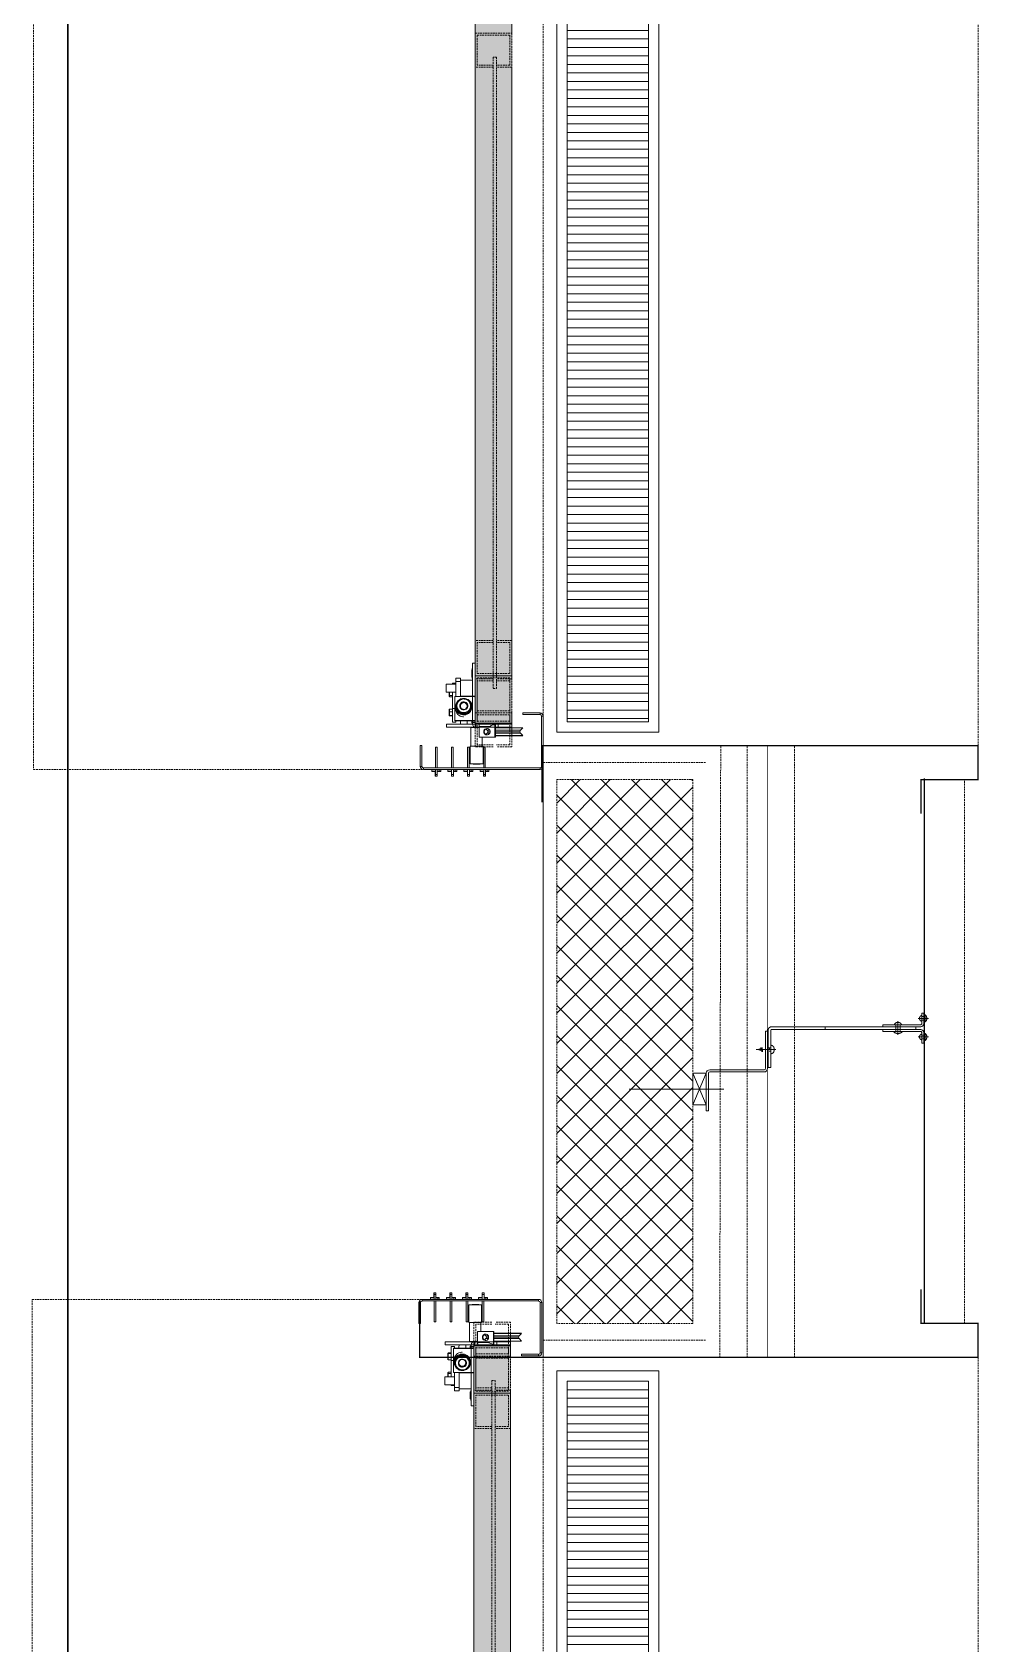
# Model space of a CAD drawing. Extents: x -1457 to 23780, y -2071 to 4205.
# Drawn here: x 2125.3 to 2264.6, y 3227.9 to 3465 of the extents above; entities that cross this region are included whole.
import ezdxf

# ---------------------------------------------------------------- set-up
doc = ezdxf.new("R2010")
doc.units = 0
doc.header["$MEASUREMENT"] = 0
doc.linetypes.add('HIDDEN', pattern=[0.375, 0.25, -0.125])
doc.layers.get('0').update_dxf_attribs({"color": 9, "lineweight": 9})
doc.layers.add('E-KABLO', color=7, linetype='Continuous', lineweight=30)
doc.layers.add('M-TEFRIS2-015', color=129, linetype='Continuous', lineweight=9)

# ---------------------------------------------------------------- blocks, each defined once
blk = doc.blocks.new('p-ızgara 1')
h = blk.add_hatch()
h.set_pattern_fill('ANSI31', color=256, scale=10, angle=225, style=0)
h.set_pattern_definition([(270, (-1308.5183, 1064.6868), (1.25, -4e-16), [])])
h.paths.add_polyline_path([(1.5, 13.5), (1.5, 1.5), (394.5, 1.5), (394.5, 13.5)])
for points in [[(0, 15), (0, 0), (396, 0), (396, 15)], [(1.5, 13.5), (1.5, 1.5), (394.5, 1.5), (394.5, 13.5)]]:
    blk.add_lwpolyline(points, close=True)
blk = doc.blocks.new('p-seksiyonel kapı profil')
for p, q in [((-11.28, 7.76), (-11.28, 7.08)), ((-11.28, 7.76), (-11.25, 7.76)), ((-11.25, 7.76), (-10.99, 7.76)), ((-11.25, 7.53), (-11.25, 7.76)), ((-11.25, 7.53), (-10.99, 7.53)), ((-11.25, 6.82), (-11.25, 7.53)), ((-10.99, 7.53), (-10.99, 7.76)), ((-10.99, 7.53), (-10.99, 6.84)), ((-8.92, 7.76), (-8.92, 7.08)), ((-8.92, 7.76), (-8.89, 7.76)), ((-8.89, 7.76), (-8.62, 7.76)), ((-8.89, 7.53), (-8.89, 7.76)), ((-8.89, 7.53), (-8.62, 7.53)), ((-8.89, 6.82), (-8.89, 7.53)), ((-8.62, 7.53), (-8.62, 7.76)), ((-8.62, 7.53), (-8.62, 6.84)), ((-6.56, 7.76), (-6.56, 7.08)), ((-6.56, 7.76), (-6.53, 7.76)), ((-6.53, 7.76), (-6.26, 7.76)), ((-6.53, 7.53), (-6.53, 7.76)), ((-6.53, 7.53), (-6.26, 7.53)), ((-6.53, 6.82), (-6.53, 7.53)), ((-6.26, 7.53), (-6.26, 7.76)), ((-6.26, 7.53), (-6.26, 6.84)), ((-4.19, 7.76), (-4.19, 7.08)), ((-4.19, 7.76), (-4.16, 7.76)), ((-4.16, 7.76), (-3.9, 7.76)), ((-4.16, 7.53), (-4.16, 7.76)), ((-4.16, 7.53), (-3.9, 7.53)), ((-4.16, 6.82), (-4.16, 7.53)), ((-3.9, 7.53), (-3.9, 7.76)), ((-3.9, 7.53), (-3.9, 6.84)), ((-13.26, 6.34), (-13.5, 6.34)), ((-13.5, 3.27), (-13.5, 6.34)), ((-13.5, 6.34), (-13.5, 5.67)), ((-13.5, 6.34), (-13.5, 6.34)), ((-13.5, 5.67), (-13.5, 5.49)), ((-13.5, 5.67), (-13.5, 5.67)), ((-13.5, 5.49), (-13.5, 5.49)), ((-13.26, 3.27), (-13.26, 6.34)), ((-13.02, 6.82), (-13.03, 6.82)), ((-13.02, 6.58), (-13.02, 6.82)), ((-13.02, 6.82), (4.13, 6.82)), ((-13.02, 6.58), (4.13, 6.58)), ((-11.79, 6.84), (-11.79, 7.08)), ((-11.25, 7.08), (-11.79, 7.08)), ((-11.79, 6.84), (-11.28, 6.84)), ((-11.25, 6.58), (-11.25, 3.51)), ((-11.01, 6.58), (-11.01, 3.51)), ((-10.71, 7.08), (-10.99, 7.08)), ((-10.71, 6.84), (-10.99, 6.84)), ((-10.71, 6.84), (-10.71, 7.08)), ((-10.71, 7.08), (-10.48, 7.08)), ((-10.71, 6.84), (-10.48, 6.84)), ((-10.48, 7.08), (-10.48, 6.84)), ((-9.42, 6.84), (-9.42, 7.08)), ((-8.89, 7.08), (-9.42, 7.08)), ((-9.42, 6.84), (-8.92, 6.84)), ((-8.89, 6.58), (-8.89, 3.51)), ((-8.65, 6.58), (-8.65, 3.51)), ((-8.35, 7.08), (-8.62, 7.08)), ((-8.35, 6.84), (-8.62, 6.84)), ((-8.35, 6.84), (-8.35, 7.08)), ((-8.35, 7.08), (-8.12, 7.08)), ((-8.35, 6.84), (-8.12, 6.84)), ((-8.12, 7.08), (-8.12, 6.84)), ((-7.06, 6.84), (-7.06, 7.08)), ((-6.53, 7.08), (-7.06, 7.08)), ((-7.06, 6.84), (-6.56, 6.84)), ((-6.53, 6.58), (-6.53, 3.51)), ((-6.29, 6.58), (-6.29, 3.51)), ((-5.99, 7.08), (-6.26, 7.08)), ((-5.99, 6.84), (-6.26, 6.84)), ((-6.14, 5.99), (-6.14, 3.39)), ((-6.14, 5.99), (-4.25, 5.99)), ((-5.99, 6.84), (-5.99, 7.08)), ((-5.99, 7.08), (-5.76, 7.08)), ((-5.99, 6.84), (-5.76, 6.84)), ((-5.76, 7.08), (-5.76, 6.84)), ((-5.67, 6.04), (-5.72, 5.99)), ((-5.67, 6.04), (-5.53, 6.04)), ((-5.53, 6.04), (-4.73, 6.04)), ((-4.68, 5.99), (-4.73, 6.04)), ((-4.7, 6.84), (-4.7, 7.08)), ((-4.16, 7.08), (-4.7, 7.08)), ((-4.7, 6.84), (-4.19, 6.84)), ((-4.25, 3.39), (-4.25, 5.99)), ((-4.16, 6.58), (-4.16, 3.51)), ((-3.93, 6.58), (-3.93, 3.51)), ((-3.63, 7.08), (-3.9, 7.08)), ((-3.63, 6.84), (-3.9, 6.84)), ((-3.63, 6.84), (-3.63, 7.08)), ((-3.63, 7.08), (-3.39, 7.08)), ((-3.63, 6.84), (-3.39, 6.84)), ((-3.39, 7.08), (-3.39, 6.84)), ((4.13, 6.58), (4.13, 6.82)), ((4.37, 6.34), (4.6, 6.34)), ((4.37, 6.34), (4.37, -1.04)), ((4.6, 6.34), (4.6, -1.04)), ((-13.26, 3.27), (-13.5, 3.27)), ((-11.01, 3.51), (-11.25, 3.51)), ((-8.65, 3.51), (-8.89, 3.51)), ((-6.29, 3.51), (-6.53, 3.51)), ((-6.14, 3.39), (-4.25, 3.39)), ((-6.03, 3.39), (-6.03, 0.6)), ((-4.37, 2.07), (-4.37, 3.39)), ((-3.93, 3.51), (-4.16, 3.51)), ((-9.63, 0.12), (-9.63, 0.59)), ((-9.63, 0.59), (-5.32, 0.59)), ((-9.63, 0.12), (-5.85, 0.12)), ((-6.03, 0.6), (-5.77, 0.6)), ((-5.85, -0.36), (-5.85, 0.12)), ((-5.82, 0.15), (-5.82, -0.36)), ((-5.79, 0.6), (-5.79, 0.59)), ((-5.79, 0.12), (-5.79, 0.15)), ((-5.79, 0.12), (-5.32, 0.12)), ((-5.79, -0.13), (-5.79, 0.12)), ((-5.77, 0.6), (-4.85, 0.6)), ((-5.06, 0), (-5.41, 0)), ((-5.32, 0.12), (-5.32, 0.59)), ((-4.85, 0.59), (-5.32, 0.59)), ((-5.32, 0.12), (-5.32, 0)), ((-5.32, 0.12), (-0.24, 0.12)), ((-4.89, 0), (-5.06, 0)), ((-4.83, 0), (-4.89, 0)), ((-4.85, 2.07), (-4.85, 0.59)), ((-4.85, 2.07), (-2.52, 2.07)), ((-4.85, 0.59), (-3.19, 0.59)), ((-4.85, 0.59), (-4.85, 0.47)), ((-4.85, 0.47), (-3.19, 0.47)), ((-4.84, 0.4), (-4.85, 0.47)), ((-4.84, 0.34), (-4.84, 0.4)), ((-4.83, 0.28), (-4.84, 0.34)), ((-4.83, 0.22), (-4.83, 0.28)), ((-4.82, 0.18), (-4.83, 0.22)), ((-4.81, 0), (-4.83, 0)), ((-4.81, 0.15), (-4.82, 0.18)), ((-4.8, 0.12), (-4.81, 0.15)), ((-4.55, 0), (-4.81, 0)), ((-4.78, 0.12), (-4.8, 0.12)), ((-4.53, 0), (-4.55, 0)), ((-4.47, 0), (-4.53, 0)), ((-3.36, 0), (-4.47, 0)), ((-4.13, 1.38), (-4.15, 1.24)), ((-4.15, 1.24), (-4.13, 1.1)), ((-4.07, 1.51), (-4.13, 1.38)), ((-4.13, 1.1), (-4.07, 0.97)), ((-3.97, 1.61), (-4.07, 1.51)), ((-4.04, 1.38), (-4.07, 1.24)), ((-4.07, 1.24), (-4.04, 1.1)), ((-4.07, 0.97), (-3.97, 0.87)), ((-3.98, 1.51), (-4.04, 1.38)), ((-4.04, 1.1), (-3.98, 0.97)), ((-3.89, 1.61), (-3.98, 1.51)), ((-3.98, 0.97), (-3.89, 0.87)), ((-3.85, 1.68), (-3.97, 1.61)), ((-3.97, 0.87), (-3.85, 0.8)), ((-3.77, 1.68), (-3.89, 1.61)), ((-3.89, 0.87), (-3.77, 0.8)), ((-3.72, 1.71), (-3.85, 1.68)), ((-3.85, 0.8), (-3.72, 0.77)), ((-3.84, 1.65), (-3.63, 1.44)), ((-3.63, 1.04), (-3.83, 0.83)), ((-3.64, 1.71), (-3.77, 1.68)), ((-3.77, 0.8), (-3.64, 0.77)), ((-3.58, 1.7), (-3.72, 1.71)), ((-3.72, 0.77), (-3.58, 0.78)), ((-3.26, 1.44), (-3.63, 1.44)), ((-3.26, 1.04), (-3.63, 1.04)), ((-3.45, 1.65), (-3.58, 1.7)), ((-3.58, 0.78), (-3.45, 0.83)), ((-3.22, 1.24), (-3.55, 1.24)), ((-3.34, 1.56), (-3.45, 1.65)), ((-3.45, 0.83), (-3.34, 0.92)), ((-3.23, 0), (-3.36, 0)), ((-3.26, 1.45), (-3.34, 1.56)), ((-3.34, 0.92), (-3.26, 1.04)), ((-3.22, 1.31), (-3.26, 1.45)), ((-3.26, 1.04), (-3.22, 1.17)), ((-3.13, 0), (-3.23, 0)), ((-3.22, 1.17), (-3.22, 1.31)), ((-3.19, 0.59), (-2.52, 0.59)), ((-3.19, 0.59), (-3.19, 0.47)), ((-3.19, 0.47), (-3.16, 0.41)), ((-3.16, 0.41), (-3.07, 0.35)), ((-2.71, 0), (-3.13, 0)), ((-3.07, 0.35), (-2.93, 0.3)), ((-2.93, 0.3), (-2.74, 0.25)), ((-2.74, 0.25), (-2.5, 0.21)), ((-2.29, 0), (-2.71, 0)), ((-2.52, 2.07), (-2.52, 0.59)), ((-2.52, 2.07), (-2.44, 2.07)), ((-2.52, 0.59), (-2.5, 0.59)), ((-2.44, 0.59), (-2.5, 0.59)), ((-2.5, 0.59), (-2.5, 0.21)), ((-2.5, 0.21), (-2.49, 0.17)), ((-2.49, 0.17), (-2.48, 0.14)), ((-2.48, 0.14), (-2.46, 0.12)), ((-2.46, 0.12), (-2.45, 0.12)), ((-2.44, 2.07), (-2.44, 0.59)), ((1.61, 1.83), (-2.44, 1.83)), ((1.62, 1.8), (-2.44, 1.8)), ((1.27, 1.44), (-2.44, 1.44)), ((1.18, 1.24), (-2.44, 1.24)), ((1.26, 1.04), (-2.44, 1.04)), ((1.62, 0.68), (-2.44, 0.68)), ((1.61, 0.65), (-2.44, 0.65)), ((-2.44, 0.59), (-2.44, 0.12)), ((-2.01, 0.59), (-2.44, 0.59)), ((-2.19, 0), (-2.29, 0)), ((-2.06, 0), (-2.19, 0)), ((-1.64, 0), (-2.06, 0)), ((-2.01, 0.59), (-2.01, 0.12)), ((-2.01, 0.59), (0, 0.59)), ((-1.69, 0.65), (-1.74, 0.59)), ((-1.53, 0), (-1.64, 0)), ((-0.95, 0), (-1.53, 0)), ((-0.89, 0), (-0.95, 0)), ((-0.87, 0), (-0.89, 0)), ((-0.6, 0), (-0.87, 0)), ((-0.62, 0.59), (-0.68, 0.65)), ((-0.58, 0), (-0.6, 0)), ((-0.52, 0), (-0.58, 0)), ((-0.36, 0), (-0.52, 0)), ((0, 0), (-0.36, 0)), ((-0.24, 0.12), (-0.24, 0)), ((-0.24, 0.12), (0, 0.12)), ((0, 0.12), (0, 0.59)), ((0, 0), (0, 0)), ((1.62, 0.68), (1.26, 1.04)), ((1.27, 1.44), (1.62, 1.8)), ((-9.19, -1.11), (-9.22, -1.11)), ((-9.22, -1.18), (-9.22, -1.11)), ((-9.22, -1.18), (-9.19, -1.12)), ((-9.22, -1.2), (-9.22, -1.18)), ((-9.19, -1.41), (-9.22, -1.2)), ((-9.22, -1.65), (-9.22, -1.2)), ((-9.22, -1.65), (-9.19, -1.42)), ((-9.22, -1.68), (-9.22, -1.65)), ((-9.19, -1.88), (-9.22, -1.68)), ((-9.22, -2.05), (-9.22, -1.68)), ((-9.22, -2.05), (-9.19, -1.88)), ((-9.2, -2.05), (-9.22, -2.06)), ((-9.22, -2.06), (-9.22, -2.05)), ((-9.19, -1.07), (-9.19, -1.12)), ((-9.19, -1.07), (-8.74, -1.07)), ((-9.19, -1.12), (-9.19, -1.11)), ((-9.19, -1.12), (-9.19, -1.16)), ((-9.19, -1.16), (-9.19, -1.42)), ((-9.19, -1.16), (-8.74, -1.16)), ((-9.19, -1.42), (-9.19, -1.41)), ((-9.19, -1.42), (-9.19, -1.67)), ((-9.19, -1.67), (-8.74, -1.67)), ((-9.19, -1.67), (-9.19, -1.88)), ((-9.19, -2.09), (-9.19, -1.88)), ((-9.19, -1.88), (-9.19, -1.88)), ((-9.19, -2.09), (-8.74, -2.09)), ((-8.74, -0.14), (-8.27, -0.14)), ((-8.74, -2.18), (-8.74, -0.14)), ((-8.74, -4.56), (-8.74, -2.18)), ((-8.74, -2.18), (-8.39, -2.18)), ((-8.39, -0.36), (-5.79, -0.36)), ((-8.39, -0.36), (-8.39, -0.4)), ((-8.39, -3.93), (-8.39, -0.4)), ((-8.39, -0.4), (-5.79, -0.4)), ((-8.28, -1.86), (-8.31, -2.07)), ((-8.31, -2.07), (-8.31, -2.16)), ((-8.28, -2.14), (-8.31, -2.35)), ((-8.31, -2.35), (-8.31, -2.56)), ((-8.21, -1.66), (-8.28, -1.86)), ((-8.21, -1.94), (-8.28, -2.14)), ((-8.27, -0.36), (-8.27, -0.14)), ((-8.13, -2.35), (-8.24, -2.6)), ((-8.1, -1.47), (-8.21, -1.66)), ((-8.1, -1.75), (-8.21, -1.94)), ((-8.21, -2.45), (-8.19, -2.24)), ((-8.21, -2.48), (-8.19, -2.27)), ((-8.19, -2.24), (-8.13, -2.03)), ((-8.19, -2.27), (-8.13, -2.06)), ((-8.13, -2.03), (-8.02, -1.83)), ((-8.13, -2.06), (-8.02, -1.86)), ((-8.02, -2.1), (-8.13, -2.35)), ((-8.13, -2.41), (-8, -2.15)), ((-7.96, -1.31), (-8.1, -1.47)), ((-7.96, -1.59), (-8.1, -1.75)), ((-8.08, -2.4), (-8.05, -2.27)), ((-8.05, -2.27), (-8, -2.15)), ((-8.02, -1.83), (-7.88, -1.66)), ((-8.02, -1.86), (-7.88, -1.69)), ((-8, -2.07), (-8.02, -2.1)), ((-7.88, -1.8), (-8, -2.07)), ((-8, -2.15), (-7.94, -2.03)), ((-8, -2.15), (-7.99, -2.11)), ((-7.99, -2.11), (-7.87, -1.87)), ((-7.8, -1.17), (-7.96, -1.31)), ((-7.8, -1.45), (-7.96, -1.59)), ((-7.94, -2.03), (-7.86, -1.93)), ((-7.76, -1.55), (-7.88, -1.8)), ((-7.88, -1.66), (-7.78, -1.57)), ((-7.88, -1.69), (-7.81, -1.63)), ((-7.87, -1.87), (-7.76, -1.62)), ((-7.86, -1.93), (-7.77, -1.83)), ((-7.62, -1.06), (-7.8, -1.17)), ((-7.62, -1.34), (-7.8, -1.45)), ((-7.77, -1.83), (-7.67, -1.75)), ((-7.49, -1.52), (-7.76, -1.55)), ((-7.76, -1.62), (-7.76, -1.55)), ((-7.76, -1.62), (-7.48, -1.6)), ((-7.74, -1.54), (-7.71, -1.52)), ((-7.71, -1.52), (-7.52, -1.42)), ((-7.67, -1.53), (-7.52, -1.45)), ((-7.67, -1.75), (-7.56, -1.68)), ((-7.66, -2.41), (-7.6, -2.26)), ((-7.42, -0.99), (-7.62, -1.06)), ((-7.42, -1.27), (-7.62, -1.34)), ((-7.6, -2.26), (-7.49, -2.14)), ((-7.59, -0.1), (-7.59, -0.36)), ((-7.59, -2.26), (-7.59, -2.53)), ((-7.54, -2.32), (-7.59, -2.46)), ((-7.56, -1.68), (-7.44, -1.63)), ((-7.46, -2.19), (-7.54, -2.32)), ((-7.52, -1.42), (-7.31, -1.36)), ((-7.52, -1.45), (-7.31, -1.39)), ((-7.22, -1.49), (-7.49, -1.52)), ((-7.49, -2.14), (-7.36, -2.04)), ((-7.48, -1.6), (-7.18, -1.57)), ((-7.34, -2.1), (-7.46, -2.19)), ((-7.44, -1.63), (-7.31, -1.59)), ((-7.21, -0.95), (-7.42, -0.99)), ((-7.21, -1.23), (-7.42, -1.27)), ((-7.36, -2.04), (-7.21, -1.99)), ((-7.2, -2.05), (-7.34, -2.1)), ((-7.31, -1.36), (-7.09, -1.33)), ((-7.31, -1.39), (-7.09, -1.37)), ((-7.31, -1.59), (-7.18, -1.57)), ((-7.18, -1.49), (-7.22, -1.49)), ((-7.13, -0.95), (-7.21, -0.95)), ((-6.99, -1.23), (-7.21, -1.23)), ((-7.21, -1.99), (-7.05, -1.98)), ((-7.05, -2.03), (-7.2, -2.05)), ((-6.89, -1.46), (-7.18, -1.49)), ((-7.18, -1.57), (-7.14, -1.57)), ((-7.18, -1.57), (-7.05, -1.57)), ((-7.14, -1.57), (-6.87, -1.54)), ((-7.09, -0.96), (-7.09, -0.94)), ((-7.09, -1.33), (-6.87, -1.36)), ((-7.09, -1.37), (-6.87, -1.39)), ((-7.05, -1.57), (-6.92, -1.58)), ((-7.05, -1.98), (-6.89, -2.01)), ((-6.91, -2.07), (-7.05, -2.03)), ((-6.78, -1.26), (-6.99, -1.23)), ((-6.92, -1.58), (-6.79, -1.61)), ((-6.78, -2.14), (-6.91, -2.07)), ((-6.61, -1.44), (-6.89, -1.46)), ((-6.89, -2.01), (-6.75, -2.08)), ((-6.87, -1.36), (-6.66, -1.42)), ((-6.87, -1.39), (-6.71, -1.43)), ((-6.87, -1.54), (-6.61, -1.51)), ((-6.79, -1.61), (-6.67, -1.66)), ((-6.58, -1.33), (-6.78, -1.26)), ((-6.67, -2.25), (-6.78, -2.14)), ((-6.75, -2.08), (-6.63, -2.19)), ((-6.67, -1.66), (-6.56, -1.72)), ((-6.61, -2.39), (-6.67, -2.25)), ((-6.66, -1.42), (-6.64, -1.43)), ((-6.63, -2.19), (-6.55, -2.33)), ((-6.61, -1.51), (-6.61, -1.44)), ((-6.52, -1.56), (-6.61, -1.44)), ((-6.61, -1.51), (-6.52, -1.63)), ((-6.59, -0.36), (-6.59, -0.1)), ((-6.59, -2.53), (-6.59, -2.26)), ((-6.39, -1.44), (-6.58, -1.33)), ((-6.58, -1.45), (-6.47, -1.52)), ((-6.56, -1.72), (-6.45, -1.8)), ((-6.55, -1.5), (-6.47, -1.55)), ((-6.55, -2.33), (-6.5, -2.48)), ((-6.27, -1.9), (-6.52, -1.56)), ((-6.52, -1.63), (-6.27, -1.99)), ((-6.47, -1.52), (-6.3, -1.66)), ((-6.47, -1.55), (-6.3, -1.69)), ((-6.45, -1.8), (-6.35, -1.89)), ((-6.23, -1.57), (-6.39, -1.44)), ((-6.35, -1.89), (-6.27, -1.99)), ((-6.3, -1.66), (-6.16, -1.83)), ((-6.3, -1.69), (-6.16, -1.86)), ((-6.18, -2.03), (-6.27, -1.9)), ((-6.27, -1.99), (-6.18, -2.11)), ((-6.27, -1.99), (-6.2, -2.1)), ((-6.09, -1.74), (-6.23, -1.57)), ((-6.2, -2.1), (-6.15, -2.22)), ((-5.94, -2.38), (-6.18, -2.03)), ((-6.18, -2.11), (-5.94, -2.45)), ((-6.16, -1.83), (-6.05, -2.02)), ((-6.16, -1.86), (-6.05, -2.05)), ((-6.15, -2.22), (-6.11, -2.34)), ((-6.11, -2.34), (-6.09, -2.47)), ((-5.98, -1.92), (-6.09, -1.74)), ((-6.05, -2.02), (-5.99, -2.23)), ((-6.05, -2.05), (-5.99, -2.26)), ((-5.99, -2.23), (-5.98, -2.29)), ((-5.99, -2.26), (-5.98, -2.29)), ((-5.91, -2.12), (-5.98, -1.92)), ((-5.92, -0.36), (-5.92, -0.09)), ((-5.87, -2.33), (-5.91, -2.12)), ((-5.85, -0.07), (-5.9, -0.07)), ((-5.9, -0.07), (-5.9, -0.36)), ((-5.86, -2.44), (-5.87, -2.33)), ((-5.79, -0.29), (-5.79, -0.13)), ((-5.79, -0.13), (-5.41, -0.13)), ((-5.79, -0.13), (-5.79, -0.16)), ((-5.79, -0.31), (-5.41, -0.31)), ((-5.79, -0.32), (-5.79, -0.36)), ((-5.79, -0.36), (-5.79, -0.4)), ((-5.79, -0.36), (-5.41, -0.36)), ((-5.79, -3.93), (-5.79, -0.4)), ((-5.7, -0.4), (-5.79, -0.4)), ((-5.61, -0.39), (-5.7, -0.4)), ((-5.53, -0.39), (-5.61, -0.39)), ((-5.46, -0.38), (-5.53, -0.39)), ((-5.41, -0.38), (-5.46, -0.38)), ((1.59, -1.51), (1.59, -1.27)), ((4.13, -1.27), (1.59, -1.27)), ((4.13, -1.51), (1.59, -1.51)), ((4.13, -1.27), (4.13, -1.51)), ((4.37, -1.04), (4.6, -1.04)), ((-8.27, -4.56), (-9.69, -4.56)), ((-9.69, -5.74), (-9.69, -4.56)), ((-9.19, -4), (-9.22, -3.94)), ((-9.22, -4.12), (-9.22, -3.94)), ((-9.22, -4.12), (-9.19, -4)), ((-9.22, -4.14), (-9.22, -4.12)), ((-9.19, -4.37), (-9.22, -4.14)), ((-9.22, -4.56), (-9.22, -4.14)), ((-9.21, -4.56), (-9.19, -4.37)), ((-9.19, -3.9), (-9.19, -4)), ((-9.19, -3.9), (-8.74, -3.9)), ((-9.19, -4), (-9.19, -4.1)), ((-9.19, -4), (-9.19, -4)), ((-9.19, -4.1), (-9.19, -4.37)), ((-9.19, -4.1), (-8.74, -4.1)), ((-9.19, -4.37), (-9.19, -4.56)), ((-9.19, -4.37), (-9.19, -4.37)), ((-8.39, -3.93), (-5.79, -3.93)), ((-8.31, -2.56), (-8.29, -2.67)), ((-8.28, -2.72), (-8.28, -2.71)), ((-8.22, -2.92), (-8.28, -2.72)), ((-8.27, -3.93), (-8.27, -6.14)), ((-8.24, -2.67), (-8.13, -2.41)), ((-8.24, -2.67), (-8.24, -2.6)), ((-8.16, -2.79), (-8.24, -2.67)), ((-8, -3.26), (-8.22, -2.92)), ((-8.21, -2.45), (-8.21, -2.48)), ((-8.13, -2.91), (-8.17, -2.77)), ((-7.91, -3.15), (-8.16, -2.79)), ((-8.02, -3.11), (-8.13, -2.91)), ((-8.09, -2.53), (-8.08, -2.4)), ((-8.09, -2.66), (-8.09, -2.53)), ((-8.07, -2.79), (-8.09, -2.66)), ((-8.03, -2.91), (-8.07, -2.79)), ((-7.98, -3.03), (-8.03, -2.91)), ((-7.88, -3.27), (-8.02, -3.11)), ((-7.68, -3.51), (-8, -3.26)), ((-7.91, -3.15), (-7.98, -3.03)), ((-7.83, -3.25), (-7.91, -3.15)), ((-7.82, -3.27), (-7.91, -3.15)), ((-7.77, -3.38), (-7.88, -3.27)), ((-7.73, -3.34), (-7.83, -3.25)), ((-7.57, -3.61), (-7.82, -3.27)), ((-7.62, -3.41), (-7.73, -3.34)), ((-7.68, -2.57), (-7.66, -2.41)), ((-7.67, -2.53), (-7.68, -2.49)), ((-7.67, -2.6), (-7.68, -2.52)), ((-7.66, -2.64), (-7.68, -2.52)), ((-7.66, -2.73), (-7.68, -2.57)), ((-7.63, -3.53), (-7.68, -3.51)), ((-7.62, -2.68), (-7.67, -2.53)), ((-7.62, -2.75), (-7.67, -2.6)), ((-7.59, -2.79), (-7.66, -2.64)), ((-7.59, -2.87), (-7.66, -2.73)), ((-7.62, -2.67), (-7.55, -2.73)), ((-7.52, -2.82), (-7.62, -2.68)), ((-7.52, -2.88), (-7.62, -2.75)), ((-7.51, -3.48), (-7.62, -3.41)), ((-7.59, -2.46), (-7.59, -2.61)), ((-7.59, -2.53), (-7.59, -2.7)), ((-7.59, -2.61), (-7.54, -2.75)), ((-7.49, -2.91), (-7.59, -2.79)), ((-7.49, -3), (-7.59, -2.87)), ((-7.57, -2.76), (-7.53, -2.79)), ((-7.3, -3.59), (-7.57, -3.61)), ((-7.56, -3.93), (-7.56, -6.14)), ((-5.79, -3.97), (-7.56, -3.97)), ((-7.54, -2.75), (-7.46, -2.87)), ((-7.53, -2.79), (-7.52, -2.8)), ((-7.45, -2.89), (-7.52, -2.82)), ((-7.4, -2.98), (-7.52, -2.88)), ((-7.38, -3.52), (-7.51, -3.48)), ((-7.36, -3.01), (-7.49, -2.91)), ((-7.36, -3.09), (-7.49, -3)), ((-7.46, -2.87), (-7.34, -2.97)), ((-7.29, -3.65), (-7.43, -3.6)), ((-7.25, -3.05), (-7.4, -2.98)), ((-7.26, -3.55), (-7.38, -3.52)), ((-7.21, -3.06), (-7.36, -3.01)), ((-7.21, -3.14), (-7.36, -3.09)), ((-7.34, -2.97), (-7.2, -3.02)), ((-7.04, -3.57), (-7.3, -3.59)), ((-6.88, -3.64), (-7.29, -3.65)), ((-7.13, -3.57), (-7.26, -3.55)), ((-7.09, -3.07), (-7.25, -3.05)), ((-7.09, -3.6), (-7.24, -3.59)), ((-7.05, -3.07), (-7.21, -3.06)), ((-7.05, -3.15), (-7.21, -3.14)), ((-7.2, -3.02), (-7.05, -3.03)), ((-7, -3.56), (-7.13, -3.57)), ((-6.93, -3.05), (-7.09, -3.07)), ((-6.87, -3.58), (-7.09, -3.6)), ((-7.05, -3.03), (-6.91, -3)), ((-6.89, -3.04), (-7.05, -3.07)), ((-6.89, -3.12), (-7.05, -3.15)), ((-7, -3.56), (-7.04, -3.57)), ((-6.7, -3.53), (-7, -3.56)), ((-6.87, -3.54), (-7, -3.56)), ((-6.79, -2.99), (-6.93, -3.05)), ((-6.91, -3), (-6.78, -2.92)), ((-6.75, -2.96), (-6.89, -3.04)), ((-6.75, -3.05), (-6.89, -3.12)), ((-6.51, -3.51), (-6.88, -3.64)), ((-6.74, -3.5), (-6.87, -3.54)), ((-6.72, -3.54), (-6.87, -3.58)), ((-6.66, -2.89), (-6.79, -2.99)), ((-6.78, -2.92), (-6.67, -2.82)), ((-6.63, -2.85), (-6.75, -2.96)), ((-6.63, -2.94), (-6.75, -3.05)), ((-6.62, -3.45), (-6.74, -3.5)), ((-6.66, -2.82), (-6.73, -2.89)), ((-6.42, -3.5), (-6.7, -3.53)), ((-6.67, -2.82), (-6.61, -2.68)), ((-6.57, -2.69), (-6.66, -2.82)), ((-6.66, -2.8), (-6.61, -2.76)), ((-6.57, -2.76), (-6.66, -2.89)), ((-6.63, -2.73), (-6.56, -2.67)), ((-6.55, -2.72), (-6.63, -2.85)), ((-6.55, -2.8), (-6.63, -2.94)), ((-6.51, -3.38), (-6.62, -3.45)), ((-6.59, -2.53), (-6.61, -2.39)), ((-6.61, -2.68), (-6.59, -2.53)), ((-6.59, -2.7), (-6.59, -2.53)), ((-6.51, -2.54), (-6.57, -2.69)), ((-6.51, -2.61), (-6.57, -2.76)), ((-6.5, -2.56), (-6.55, -2.72)), ((-6.5, -2.64), (-6.55, -2.8)), ((-6.5, -2.49), (-6.51, -2.54)), ((-6.5, -2.52), (-6.51, -2.61)), ((-6.41, -3.3), (-6.51, -3.38)), ((-6.5, -2.48), (-6.5, -2.64)), ((-6.5, -2.52), (-6.5, -2.56)), ((-6.31, -3.26), (-6.42, -3.5)), ((-6.32, -3.2), (-6.41, -3.3)), ((-6.18, -3.25), (-6.37, -3.41)), ((-6.24, -3.1), (-6.32, -3.2)), ((-6.19, -3.02), (-6.31, -3.26)), ((-6.16, -3.1), (-6.29, -3.27)), ((-6.18, -2.98), (-6.24, -3.1)), ((-6.18, -2.98), (-6.19, -3.02)), ((-6.05, -2.71), (-6.18, -2.98)), ((-6.13, -2.86), (-6.18, -2.98)), ((-6.17, -3.24), (-6.08, -3.13)), ((-6.05, -2.91), (-6.16, -3.1)), ((-6.1, -2.73), (-6.13, -2.86)), ((-6.09, -2.6), (-6.1, -2.73)), ((-6.09, -2.47), (-6.09, -2.6)), ((-6.08, -3.13), (-5.97, -2.95)), ((-5.94, -2.45), (-6.05, -2.71)), ((-5.99, -2.7), (-6.05, -2.91)), ((-5.97, -2.55), (-5.99, -2.7)), ((-5.97, -2.95), (-5.9, -2.74)), ((-5.94, -2.45), (-5.94, -2.38)), ((-5.9, -2.74), (-5.87, -2.53)), ((-5.87, -2.53), (-5.86, -2.44)), ((-5.79, -3.93), (-5.7, -3.93)), ((-5.79, -3.93), (-5.79, -4.01)), ((-5.79, -8.86), (-5.79, -4.01)), ((-5.79, -4.01), (-5.41, -4.01)), ((-5.7, -3.93), (-5.61, -3.92)), ((-5.61, -3.92), (-5.53, -3.92)), ((-5.53, -3.92), (-5.46, -3.91)), ((-5.46, -3.91), (-5.41, -3.91)), ((-9.69, -5.74), (-8.27, -5.74)), ((-8.74, -5.88), (-8.74, -5.74)), ((-8.74, -5.88), (-8.27, -5.88)), ((-7.56, -6.14), (-8.27, -6.14)), ((-8.27, -6.14), (-8.27, -6.63)), ((-7.56, -6.63), (-8.27, -6.63)), ((-7.56, -6.14), (-7.56, -6.63)), ((-7.56, -6.33), (-5.79, -6.33)), ((-5.92, -7.82), (-5.92, -6.82)), ((-5.85, -6.81), (-5.9, -6.81)), ((-5.9, -6.81), (-5.9, -7.84)), ((-5.85, -8.04), (-5.85, -6.61)), ((-5.82, -6.58), (-5.82, -8.07)), ((-5.9, -7.84), (-5.85, -7.84)), ((-5.79, -8.86), (-5.41, -8.86))]:
    blk.add_line(p, q)
for centre, radius, start, end in [((-13.02, 6.34), 0.473, 90, 180), ((-13.03, 6.34), 0.473, 90, 180), ((-13.02, 6.34), 0.236, 90, 180), ((-11.28, 6.81), 0.0295, 11.537, 90), ((-10.99, 6.81), 0.0295, 90, 168.463), ((-8.92, 6.81), 0.0295, 11.537, 90), ((-8.62, 6.81), 0.0295, 90, 168.463), ((-6.56, 6.81), 0.0295, 11.537, 90), ((-6.26, 6.81), 0.0295, 90, 168.463), ((-4.19, 6.81), 0.0295, 11.537, 90), ((-3.9, 6.81), 0.0295, 90, 168.463), ((4.13, 6.34), 0.473, 0, 90), ((4.13, 6.34), 0.236, 0, 90), ((-7.09, -0.1), 0.502, 153.6489, 180), ((-7.09, -0.1), 0.502, 0, 26.3511), ((-5.82, 0.12), 0.0295, 90, 180), ((-5.32, 0.12), 0.472, 90, 180), ((-3.84, 1.24), 0.295, 0.8144, 45), ((-3.84, 1.24), 0.295, 315.6236, 359.6289), ((1.47, 1.24), 0.295, 135, 179.1856), ((1.47, 1.24), 0.295, 180.3711, 224.3764), ((-5.9, -0.09), 0.0177, 90, 180), ((4.13, -1.04), 0.473, 270, 0), ((4.13, -1.04), 0.236, 270, 0), ((-5.9, -6.82), 0.0177, 90, 180), ((-5.82, -6.61), 0.0295, 90, 180), ((-5.9, -7.82), 0.0177, 180, 270), ((-5.82, -8.04), 0.0295, 180, 270)]:
    blk.add_arc(centre, radius, start, end)
blk = doc.blocks.new('p- alum kaplama profil')
at = {"lineweight": 13}
blk.add_lwpolyline([(7.12, 12.59), (7.12, 26.49)], dxfattribs=at)
at = {"lineweight": 5}
blk.add_lwpolyline([(9.44, 15.16), (4.79, 15.16), (4.79, 17.16), (9.44, 17.16)], close=True, dxfattribs=at)
for points in [[(4.79, 15.16), (9.44, 17.16)], [(9.44, 15.16), (4.79, 17.16)]]:
    blk.add_lwpolyline(points, dxfattribs=at)
at = {"lineweight": 18}
blk.add_lwpolyline([(4.09, 6.16), (-1.41, 6.16), (-1.41, 6.46), (4.09, 6.46, 0.414214), (4.29, 6.66), (4.29, 14.66, -0.414214), (4.79, 15.16), (10.29, 15.16), (10.29, 14.86), (4.79, 14.86, 0.414214), (4.59, 14.66), (4.59, 6.66, -0.414214)], format="xyb", close=True, dxfattribs=at)
blk.add_lwpolyline([(-2.06, 5.56), (-2.06, -2.34), (-2.06, -15.69), (-1.66, -15.69), (-1.66, -2.34), (-1.66, 5.56), (-1.66, 5.56), (-1.66, 5.57), (-1.66, 5.57), (-1.66, 5.58), (-1.66, 5.58), (-1.65, 5.59), (-1.65, 5.59), (-1.65, 5.59), (-1.65, 5.6), (-1.65, 5.6), (-1.64, 5.61), (-1.64, 5.61), (-1.64, 5.62), (-1.64, 5.62), (-1.63, 5.62), (-1.63, 5.63), (-1.63, 5.63), (-1.62, 5.63), (-1.62, 5.64), (-1.61, 5.64), (-1.61, 5.64), (-1.61, 5.64), (-1.6, 5.65), (-1.6, 5.65), (-1.59, 5.65), (-1.59, 5.65), (-1.58, 5.65), (-1.58, 5.65), (-1.57, 5.66), (-1.57, 5.66), (-1.56, 5.66), (-1.56, 5.66), (3.94, 5.66), (3.94, 6.06), (-1.56, 6.06), (-1.58, 6.06), (-1.61, 6.05), (-1.63, 6.05), (-1.66, 6.05), (-1.68, 6.04), (-1.7, 6.03), (-1.73, 6.03), (-1.75, 6.02), (-1.77, 6.01), (-1.79, 6), (-1.82, 5.99), (-1.84, 5.97), (-1.86, 5.96), (-1.88, 5.94), (-1.89, 5.93), (-1.91, 5.91), (-1.93, 5.89), (-1.95, 5.87), (-1.96, 5.85), (-1.97, 5.83), (-1.99, 5.81), (-2, 5.79), (-2.01, 5.77), (-2.02, 5.75), (-2.03, 5.72), (-2.04, 5.7), (-2.04, 5.68), (-2.05, 5.65), (-2.05, 5.63), (-2.06, 5.61), (-2.06, 5.58)], close=True)
blk.add_lwpolyline([(-1.66, -2.34), (-2.06, -2.34)])
for points in [[(-2.36, -10.84), (-2.36, -16.39), (-2.36, -16.39, -0.414214), (-2.51, -16.54), (-2.51, -16.54), (-4.06, -16.54), (-4.06, -16.84), (-2.51, -16.84), (-2.51, -16.84, 0.414214), (-2.06, -16.39), (-2.06, -10.84)], [(-1.36, -10.84), (-1.66, -10.84), (-1.66, -16.39, 0.414214), (-1.21, -16.84), (-1.21, -16.84), (0.34, -16.84), (0.34, -16.54), (-1.21, -16.54), (-1.21, -16.54, -0.414214), (-1.36, -16.39), (-1.36, -16.39)]]:
    blk.add_lwpolyline(points, format="xyb", close=True)
for points in [[(1.56, 7.05, -10), (1.02, 7.13, -10)], [(1.05, 6.91, -10), (1.29, 7.56, -10)], [(1.29, 4.93, -10), (1.29, 7.8, -10)], [(1.53, 6.82, -10), (1.29, 7.56, -10)], [(0.67, 5.66, -10), (1.91, 5.66, -10)], [(0.67, 5.66, -10), (0.67, 5.64, -10), (0.67, 5.62, -10), (0.67, 5.6, -10), (0.68, 5.58, -10), (0.68, 5.56, -10), (0.69, 5.54, -10), (0.69, 5.52, -10), (0.7, 5.5, -10), (0.7, 5.48, -10), (0.71, 5.46, -10), (0.72, 5.45, -10), (0.73, 5.43, -10), (0.74, 5.41, -10), (0.75, 5.4, -10), (0.76, 5.38, -10), (0.77, 5.36, -10), (0.79, 5.35, -10), (0.8, 5.33, -10), (0.81, 5.32, -10), (0.83, 5.31, -10), (0.84, 5.29, -10), (0.86, 5.28, -10), (0.87, 5.27, -10), (0.89, 5.26, -10), (0.91, 5.25, -10), (0.92, 5.24, -10), (0.94, 5.23, -10), (0.96, 5.22, -10), (0.98, 5.21, -10), (1, 5.21, -10), (1.02, 5.2, -10), (1.03, 5.2, -10)], [(0.96, 5.66, -10), (0.97, 5.66, -10), (0.97, 5.66, -10), (0.97, 5.66, -10), (0.98, 5.66, -10), (0.98, 5.66, -10), (0.99, 5.66, -10), (0.99, 5.66, -10), (1, 5.66, -10), (1, 5.67, -10), (1, 5.67, -10), (1.01, 5.67, -10), (1.01, 5.67, -10), (1.01, 5.67, -10), (1.02, 5.68, -10), (1.02, 5.68, -10), (1.02, 5.68, -10), (1.03, 5.69, -10), (1.03, 5.69, -10), (1.03, 5.69, -10), (1.04, 5.7, -10), (1.04, 5.7, -10), (1.04, 5.7, -10), (1.04, 5.71, -10), (1.04, 5.71, -10), (1.05, 5.72, -10), (1.05, 5.72, -10), (1.05, 5.72, -10), (1.05, 5.73, -10), (1.05, 5.73, -10), (1.05, 5.74, -10), (1.05, 5.74, -10), (1.05, 5.75, -10)], [(1.61, 6.87, -10), (0.98, 6.96, -10)], [(1.33, 5.85, -10), (0.98, 5.88, -10)], [(1.03, 5.2, -10), (1.04, 5.2, -10), (1.05, 5.19, -10), (1.05, 5.19, -10), (1.06, 5.19, -10), (1.06, 5.19, -10), (1.07, 5.19, -10), (1.07, 5.19, -10), (1.08, 5.19, -10), (1.08, 5.19, -10), (1.09, 5.19, -10), (1.09, 5.18, -10), (1.1, 5.18, -10), (1.1, 5.18, -10), (1.11, 5.18, -10), (1.11, 5.18, -10), (1.12, 5.18, -10), (1.12, 5.18, -10), (1.13, 5.18, -10), (1.13, 5.18, -10), (1.14, 5.18, -10), (1.15, 5.18, -10), (1.15, 5.18, -10), (1.16, 5.17, -10), (1.16, 5.17, -10), (1.17, 5.17, -10), (1.17, 5.17, -10), (1.18, 5.17, -10), (1.18, 5.17, -10), (1.19, 5.17, -10), (1.19, 5.17, -10), (1.2, 5.17, -10), (1.2, 5.17, -10)], [(1.05, 5.83, -10), (1.05, 6.01, -10)], [(1.05, 5.75, -10), (1.05, 5.83, -10)], [(1.2, 5.17, -10), (1.2, 5.2, -10)], [(1.38, 5.2, -10), (1.2, 5.2, -10)], [(1.29, 6.16, -10), (1.29, 6.26, -10)], [(1.38, 5.17, -10), (1.38, 5.2, -10)], [(1.38, 5.17, -10), (1.38, 5.17, -10), (1.39, 5.17, -10), (1.39, 5.17, -10), (1.4, 5.17, -10), (1.41, 5.17, -10), (1.41, 5.17, -10), (1.42, 5.17, -10), (1.42, 5.17, -10), (1.43, 5.17, -10), (1.43, 5.18, -10), (1.44, 5.18, -10), (1.44, 5.18, -10), (1.45, 5.18, -10), (1.45, 5.18, -10), (1.46, 5.18, -10), (1.46, 5.18, -10), (1.47, 5.18, -10), (1.47, 5.18, -10), (1.48, 5.18, -10), (1.48, 5.18, -10), (1.49, 5.18, -10), (1.5, 5.19, -10), (1.5, 5.19, -10), (1.51, 5.19, -10), (1.51, 5.19, -10), (1.52, 5.19, -10), (1.52, 5.19, -10), (1.53, 5.19, -10), (1.53, 5.19, -10), (1.54, 5.19, -10), (1.54, 5.2, -10), (1.55, 5.2, -10)], [(1.53, 5.75, -10), (1.53, 5.92, -10)], [(1.53, 5.75, -10), (1.53, 5.74, -10), (1.53, 5.74, -10), (1.53, 5.73, -10), (1.53, 5.73, -10), (1.53, 5.72, -10), (1.54, 5.72, -10), (1.54, 5.72, -10), (1.54, 5.71, -10), (1.54, 5.71, -10), (1.54, 5.7, -10), (1.54, 5.7, -10), (1.55, 5.7, -10), (1.55, 5.69, -10), (1.55, 5.69, -10), (1.55, 5.69, -10), (1.56, 5.68, -10), (1.56, 5.68, -10), (1.56, 5.68, -10), (1.57, 5.67, -10), (1.57, 5.67, -10), (1.58, 5.67, -10), (1.58, 5.67, -10), (1.58, 5.67, -10), (1.59, 5.66, -10), (1.59, 5.66, -10), (1.6, 5.66, -10), (1.6, 5.66, -10), (1.6, 5.66, -10), (1.61, 5.66, -10), (1.61, 5.66, -10), (1.62, 5.66, -10), (1.62, 5.66, -10)], [(1.55, 5.2, -10), (1.57, 5.2, -10), (1.59, 5.21, -10), (1.6, 5.21, -10), (1.62, 5.22, -10), (1.64, 5.23, -10), (1.66, 5.24, -10), (1.68, 5.25, -10), (1.69, 5.26, -10), (1.71, 5.27, -10), (1.73, 5.28, -10), (1.74, 5.29, -10), (1.76, 5.31, -10), (1.77, 5.32, -10), (1.78, 5.33, -10), (1.8, 5.35, -10), (1.81, 5.36, -10), (1.82, 5.38, -10), (1.83, 5.4, -10), (1.84, 5.41, -10), (1.85, 5.43, -10), (1.86, 5.45, -10), (1.87, 5.46, -10), (1.88, 5.48, -10), (1.89, 5.5, -10), (1.89, 5.52, -10), (1.9, 5.54, -10), (1.9, 5.56, -10), (1.9, 5.58, -10), (1.91, 5.6, -10), (1.91, 5.62, -10), (1.91, 5.64, -10), (1.91, 5.66, -10)], [(-2.86, -13.04, 0), (-0.86, -13.04, 0)], [(-2.36, -12.52, 0), (-2.4, -12.53, 0), (-2.43, -12.56, 0), (-2.47, -12.58, 0), (-2.5, -12.6, 0), (-2.53, -12.63, 0), (-2.56, -12.66, 0), (-2.59, -12.69, 0), (-2.61, -12.73, 0), (-2.63, -12.76, 0), (-2.65, -12.8, 0), (-2.67, -12.84, 0), (-2.68, -12.88, 0), (-2.69, -12.92, 0), (-2.7, -12.96, 0), (-2.71, -13, 0), (-2.71, -13.04, 0), (-2.71, -13.08, 0), (-2.7, -13.13, 0), (-2.69, -13.17, 0), (-2.68, -13.21, 0), (-2.67, -13.25, 0), (-2.65, -13.28, 0), (-2.63, -13.32, 0), (-2.61, -13.36, 0), (-2.59, -13.39, 0), (-2.56, -13.42, 0), (-2.53, -13.45, 0), (-2.5, -13.48, 0), (-2.47, -13.51, 0), (-2.43, -13.53, 0), (-2.4, -13.55, 0), (-2.36, -13.57, 0)], [(-2.36, -13.04, 0), (-2.36, -12.52, 0)], [(-2.36, -13.04, 0), (-2.36, -12.73, 0)], [(-2.36, -12.73, 0), (-2.36, -13.04, 0)], [(-1.36, -12.73, 0), (-2.36, -12.73, 0)], [(-2.36, -13.04, 0), (-2.36, -13.36, 0)], [(-2.36, -13.04, 0), (-2.36, -13.57, 0)], [(-2.36, -13.36, 0), (-2.36, -13.04, 0)], [(-1.36, -13.36, 0), (-2.36, -13.36, 0)], [(-1.36, -13.04, 0), (-1.36, -12.37, 0)], [(-1.36, -13.72, 0), (-1.32, -13.68, 0), (-1.29, -13.65, 0), (-1.26, -13.61, 0), (-1.23, -13.58, 0), (-1.2, -13.54, 0), (-1.18, -13.5, 0), (-1.16, -13.45, 0), (-1.14, -13.41, 0), (-1.12, -13.37, 0), (-1.1, -13.32, 0), (-1.09, -13.28, 0), (-1.08, -13.23, 0), (-1.07, -13.18, 0), (-1.06, -13.14, 0), (-1.06, -13.09, 0), (-1.06, -13.04, 0), (-1.06, -12.99, 0), (-1.06, -12.95, 0), (-1.07, -12.9, 0), (-1.08, -12.85, 0), (-1.09, -12.81, 0), (-1.1, -12.76, 0), (-1.12, -12.72, 0), (-1.14, -12.67, 0), (-1.16, -12.63, 0), (-1.18, -12.59, 0), (-1.2, -12.55, 0), (-1.23, -12.51, 0), (-1.26, -12.47, 0), (-1.29, -12.43, 0), (-1.32, -12.4, 0), (-1.36, -12.37, 0)], [(-1.36, -13.04, 0), (-1.36, -13.72, 0)], [(-2.85, -16.54, 0), (-2.86, -16.51, 0), (-2.87, -16.47, 0), (-2.89, -16.44, 0), (-2.91, -16.41, 0), (-2.93, -16.38, 0), (-2.96, -16.35, 0), (-2.98, -16.33, 0), (-3.01, -16.31, 0), (-3.04, -16.29, 0), (-3.07, -16.27, 0), (-3.11, -16.25, 0), (-3.14, -16.24, 0), (-3.18, -16.23, 0), (-3.21, -16.22, 0), (-3.25, -16.22, 0), (-3.29, -16.22, 0), (-3.32, -16.22, 0), (-3.36, -16.22, 0), (-3.39, -16.23, 0), (-3.43, -16.24, 0), (-3.46, -16.25, 0), (-3.5, -16.27, 0), (-3.53, -16.29, 0), (-3.56, -16.31, 0), (-3.59, -16.33, 0), (-3.61, -16.35, 0), (-3.64, -16.38, 0), (-3.66, -16.41, 0), (-3.68, -16.44, 0), (-3.7, -16.47, 0), (-3.71, -16.51, 0), (-3.73, -16.54, 0)], [(-3.29, -16.54, 0), (-3.73, -16.54, 0)], [(-3.29, -16.54, 0), (-3.55, -16.54, 0)], [(-3.55, -16.54, 0), (-3.29, -16.54, 0)], [(-3.55, -17.04, 0), (-3.55, -16.54, 0)], [(-3.29, -17.54, 0), (-3.29, -16.04, 0)], [(-3.29, -16.54, 0), (-2.85, -16.54, 0)], [(-3.29, -16.54, 0), (-3.03, -16.54, 0)], [(-3.03, -16.54, 0), (-3.29, -16.54, 0)], [(-3.03, -17.04, 0), (-3.03, -16.54, 0)], [(-1, -16.54, 0), (-0.98, -16.51, 0), (-0.97, -16.47, 0), (-0.95, -16.44, 0), (-0.93, -16.41, 0), (-0.91, -16.38, 0), (-0.88, -16.35, 0), (-0.86, -16.33, 0), (-0.83, -16.31, 0), (-0.8, -16.29, 0), (-0.77, -16.27, 0), (-0.73, -16.25, 0), (-0.7, -16.24, 0), (-0.66, -16.23, 0), (-0.63, -16.22, 0), (-0.59, -16.22, 0), (-0.56, -16.22, 0), (-0.52, -16.22, 0), (-0.48, -16.22, 0), (-0.45, -16.23, 0), (-0.41, -16.24, 0), (-0.38, -16.25, 0), (-0.34, -16.27, 0), (-0.31, -16.29, 0), (-0.28, -16.31, 0), (-0.25, -16.33, 0), (-0.23, -16.35, 0), (-0.2, -16.38, 0), (-0.18, -16.41, 0), (-0.16, -16.44, 0), (-0.14, -16.47, 0), (-0.13, -16.51, 0), (-0.12, -16.54, 0)], [(-0.56, -16.54, 0), (-1, -16.54, 0)], [(-0.56, -16.54, 0), (-0.82, -16.54, 0)], [(-0.82, -16.54, 0), (-0.56, -16.54, 0)], [(-0.82, -17.04, 0), (-0.82, -16.54, 0)], [(-0.56, -17.54, 0), (-0.56, -16.04, 0)], [(-0.56, -16.54, 0), (-0.3, -16.54, 0)], [(-0.56, -16.54, 0), (-0.12, -16.54, 0)], [(-0.3, -16.54, 0), (-0.56, -16.54, 0)], [(-0.3, -17.04, 0), (-0.3, -16.54, 0)], [(-3.84, -17.04, 0), (-3.81, -17.07, 0), (-3.78, -17.1, 0), (-3.75, -17.12, 0), (-3.72, -17.15, 0), (-3.69, -17.17, 0), (-3.66, -17.19, 0), (-3.62, -17.21, 0), (-3.59, -17.23, 0), (-3.55, -17.24, 0), (-3.52, -17.26, 0), (-3.48, -17.27, 0), (-3.44, -17.28, 0), (-3.4, -17.28, 0), (-3.36, -17.29, 0), (-3.32, -17.29, 0), (-3.29, -17.29, 0), (-3.25, -17.29, 0), (-3.21, -17.29, 0), (-3.17, -17.28, 0), (-3.13, -17.28, 0), (-3.09, -17.27, 0), (-3.06, -17.26, 0), (-3.02, -17.24, 0), (-2.98, -17.23, 0), (-2.95, -17.21, 0), (-2.91, -17.19, 0), (-2.88, -17.17, 0), (-2.85, -17.15, 0), (-2.82, -17.12, 0), (-2.79, -17.1, 0), (-2.76, -17.07, 0), (-2.73, -17.04, 0)], [(-3.29, -17.04, 0), (-3.84, -17.04, 0)], [(-3.29, -17.04, 0), (-2.73, -17.04, 0)], [(-0.56, -17.04, 0), (-1.11, -17.04, 0)], [(0, -17.04, 0), (-0.03, -17.07, 0), (-0.06, -17.1, 0), (-0.09, -17.12, 0), (-0.12, -17.15, 0), (-0.15, -17.17, 0), (-0.18, -17.19, 0), (-0.22, -17.21, 0), (-0.25, -17.23, 0), (-0.29, -17.24, 0), (-0.33, -17.26, 0), (-0.36, -17.27, 0), (-0.4, -17.28, 0), (-0.44, -17.28, 0), (-0.48, -17.29, 0), (-0.52, -17.29, 0), (-0.56, -17.29, 0), (-0.59, -17.29, 0), (-0.63, -17.29, 0), (-0.67, -17.28, 0), (-0.71, -17.28, 0), (-0.75, -17.27, 0), (-0.79, -17.26, 0), (-0.82, -17.24, 0), (-0.86, -17.23, 0), (-0.89, -17.21, 0), (-0.93, -17.19, 0), (-0.96, -17.17, 0), (-0.99, -17.15, 0), (-1.02, -17.12, 0), (-1.05, -17.1, 0), (-1.08, -17.07, 0), (-1.11, -17.04, 0)], [(-0.56, -17.04, 0), (0, -17.04, 0)]]:
    blk.add_polyline3d(points)

msp = doc.modelspace()

# ---------------------------------------------------------------- hatches: boundary and pattern name
at = {"layer": 'M-TEFRIS2-015', "linetype": 'HIDDEN', "lineweight": 0}
for points in [[(2190.48, 3766.32), (2190.48, 3363.29), (2195.89, 3363.29), (2195.89, 3766.32)], [(2190.28, 2868.68), (2190.28, 3271.71), (2195.69, 3271.71), (2195.69, 2868.68)]]:
    msp.add_hatch(color=256, dxfattribs=at).paths.add_polyline_path(points)
h = msp.add_hatch(dxfattribs=at)
h.set_pattern_fill('ANSI37', color=256, scale=25, style=0)
h.paths.add_polyline_path([(2222.5, 3355), (2222.5, 3275), (2202.5, 3275), (2202.5, 3355)])

# ---------------------------------------------------------------- linework, layer by layer
at = {"layer": 'E-KABLO', "color": 6}
msp.add_line((2130.52, 2691.05), (2130.52, 3820.33), dxfattribs=at)
at = {"layer": 'M-TEFRIS2-015', "linetype": 'HIDDEN', "lineweight": 0}
msp.add_line((2200.5, 2827), (2200.5, 3863), dxfattribs=at)
for points in [[(2191.97, 3773.16), (2125.5, 3773.16), (2125.5, 3356.47), (2191.97, 3356.47)], [(2264.5, 3360), (2264.5, 3760)], [(2193.14, 3469.81), (2190.48, 3469.81), (2190.48, 3464.81), (2195.89, 3464.81), (2195.89, 3469.81), (2193.64, 3469.81)], [(2193.14, 3459.81), (2190.48, 3459.81), (2190.48, 3464.81), (2195.89, 3464.81), (2195.89, 3459.81), (2193.64, 3459.81)], [(2193.14, 3460.11), (2190.78, 3460.11), (2190.78, 3464.51), (2195.59, 3464.51), (2195.59, 3460.11), (2193.64, 3460.11)], [(2190.48, 3369.81), (2190.48, 3459.81)], [(2195.89, 3369.81), (2195.89, 3459.81)], [(2193.14, 3375.49), (2190.48, 3375.49), (2190.48, 3370.29), (2195.89, 3370.29), (2195.89, 3375.49), (2193.64, 3375.49)], [(2193.14, 3375.19), (2190.78, 3375.19), (2190.78, 3370.59), (2195.59, 3370.59), (2195.59, 3375.19), (2193.64, 3375.19)], [(2190.48, 3363.29), (2195.89, 3363.29), (2195.89, 3370.29), (2190.48, 3370.29), (2190.48, 3363.29)], [(2193.14, 3369.81), (2190.48, 3369.81), (2190.48, 3364.81), (2195.89, 3364.81), (2195.89, 3369.81), (2193.64, 3369.81)], [(2193.14, 3369.51), (2190.78, 3369.51), (2190.78, 3365.11), (2195.59, 3365.11), (2195.59, 3369.51), (2193.64, 3369.51)], [(2193.14, 3359.81), (2190.48, 3359.81), (2190.48, 3364.81), (2195.89, 3364.81)], [(2193.14, 3359.81), (2190.48, 3359.81), (2190.48, 3364.81), (2195.89, 3364.81), (2195.89, 3359.81), (2193.64, 3359.81)], [(2195.89, 3364.81), (2195.89, 3359.81), (2193.64, 3359.81)], [(2193.14, 3360.11), (2190.78, 3360.11), (2190.78, 3364.51), (2195.59, 3364.51), (2195.59, 3360.11), (2193.64, 3360.11)], [(2200.5, 3360), (2200.5, 3270)], [(2226.49, 3270), (2226.49, 3270), (2226.62, 3360), (2226.62, 3360)], [(2230.5, 3270), (2230.5, 3360)], [(2237.5, 3270), (2237.5, 3360)], [(2200.5, 3357.5), (2224.5, 3357.5)], [(2262.5, 3275), (2262.5, 3275), (2262.5, 3355)], [(2191.77, 2861.84), (2125.3, 2861.84), (2125.3, 3278.53), (2191.77, 3278.53)], [(2192.94, 3275.19), (2190.28, 3275.19), (2190.28, 3270.19), (2195.69, 3270.19)], [(2192.94, 3275.19), (2190.28, 3275.19), (2190.28, 3270.19), (2195.69, 3270.19), (2195.69, 3275.19), (2193.44, 3275.19)], [(2192.94, 3274.89), (2190.58, 3274.89), (2190.58, 3270.49), (2195.39, 3270.49), (2195.39, 3274.89), (2193.44, 3274.89)], [(2195.69, 3270.19), (2195.69, 3275.19), (2193.44, 3275.19)], [(2200.5, 3272.5), (2224.5, 3272.5)], [(2190.28, 3271.71), (2195.69, 3271.71), (2195.69, 3264.71), (2190.28, 3264.71), (2190.28, 3271.71)], [(2192.94, 3265.19), (2190.28, 3265.19), (2190.28, 3270.19), (2195.69, 3270.19), (2195.69, 3265.19), (2193.44, 3265.19)], [(2192.94, 3265.49), (2190.58, 3265.49), (2190.58, 3269.89), (2195.39, 3269.89), (2195.39, 3265.49), (2193.44, 3265.49)], [(2264.5, 2870), (2264.5, 3270)], [(2190.28, 3265.19), (2190.28, 3175.19)], [(2195.69, 3265.19), (2195.69, 3175.19)], [(2192.94, 3259.51), (2190.28, 3259.51), (2190.28, 3264.71), (2195.69, 3264.71), (2195.69, 3259.51), (2193.44, 3259.51)], [(2192.94, 3259.81), (2190.58, 3259.81), (2190.58, 3264.41), (2195.39, 3264.41), (2195.39, 3259.81), (2193.44, 3259.81)]]:
    msp.add_lwpolyline(points, dxfattribs=at)
for points in [[(2190.48, 3766.32), (2190.48, 3363.29), (2195.89, 3363.29), (2195.89, 3766.32)], [(2193.64, 3368.41), (2193.64, 3461.31), (2193.14, 3461.31), (2193.14, 3368.41)], [(2190.78, 3363.59), (2195.59, 3363.59), (2195.59, 3369.99), (2190.78, 3369.99)], [(2222.5, 3355), (2222.5, 3275), (2202.5, 3275), (2202.5, 3355)], [(2190.28, 2868.68), (2190.28, 3271.71), (2195.69, 3271.71), (2195.69, 2868.68)], [(2190.58, 3271.41), (2195.39, 3271.41), (2195.39, 3265.01), (2190.58, 3265.01)], [(2193.44, 3266.59), (2193.44, 3173.69), (2192.94, 3173.69), (2192.94, 3266.59)]]:
    msp.add_lwpolyline(points, close=True, dxfattribs=at)
for points, const_width in [([(2200.3, 3351.67), (2200.3, 3360), (2264.5, 3360), (2264.5, 3355), (2256.1, 3355), (2256.1, 3350)], 0.2), ([(2233.5, 3270), (2233.5, 3360)], 0.1), ([(2256.6, 3275), (2256.6, 3355.19)], 0.2), ([(2182.3, 3278.33), (2182.3, 3270), (2264.5, 3270), (2264.5, 3275), (2256.1, 3275), (2256.1, 3280)], 0.2)]:
    msp.add_lwpolyline(points, dxfattribs=dict(at, const_width=const_width))

# ---------------------------------------------------------------- block references
at = {"layer": 'M-TEFRIS2-015', "linetype": 'HIDDEN', "lineweight": 0, "rotation": 90}
for p in [(2217.5, 3362), (2217.5, 2872)]:
    msp.add_blockref('p-ızgara 1', p, dxfattribs=at)
at = {"layer": 'M-TEFRIS2-015', "linetype": 'HIDDEN', "lineweight": 0, "xscale": -1}
for name, p, rotation in [('p-seksiyonel kapı profil', (2195.9, 3363.29), 180), ('p- alum kaplama profil', (2239.66, 3316.58), 90)]:
    msp.add_blockref(name, p, dxfattribs=dict(at, rotation=rotation))
at = {"layer": 'M-TEFRIS2-015', "linetype": 'HIDDEN', "lineweight": 0}
msp.add_blockref('p-seksiyonel kapı profil', (2195.69, 3271.71), dxfattribs=at)

doc.saveas('drawing.dxf')
